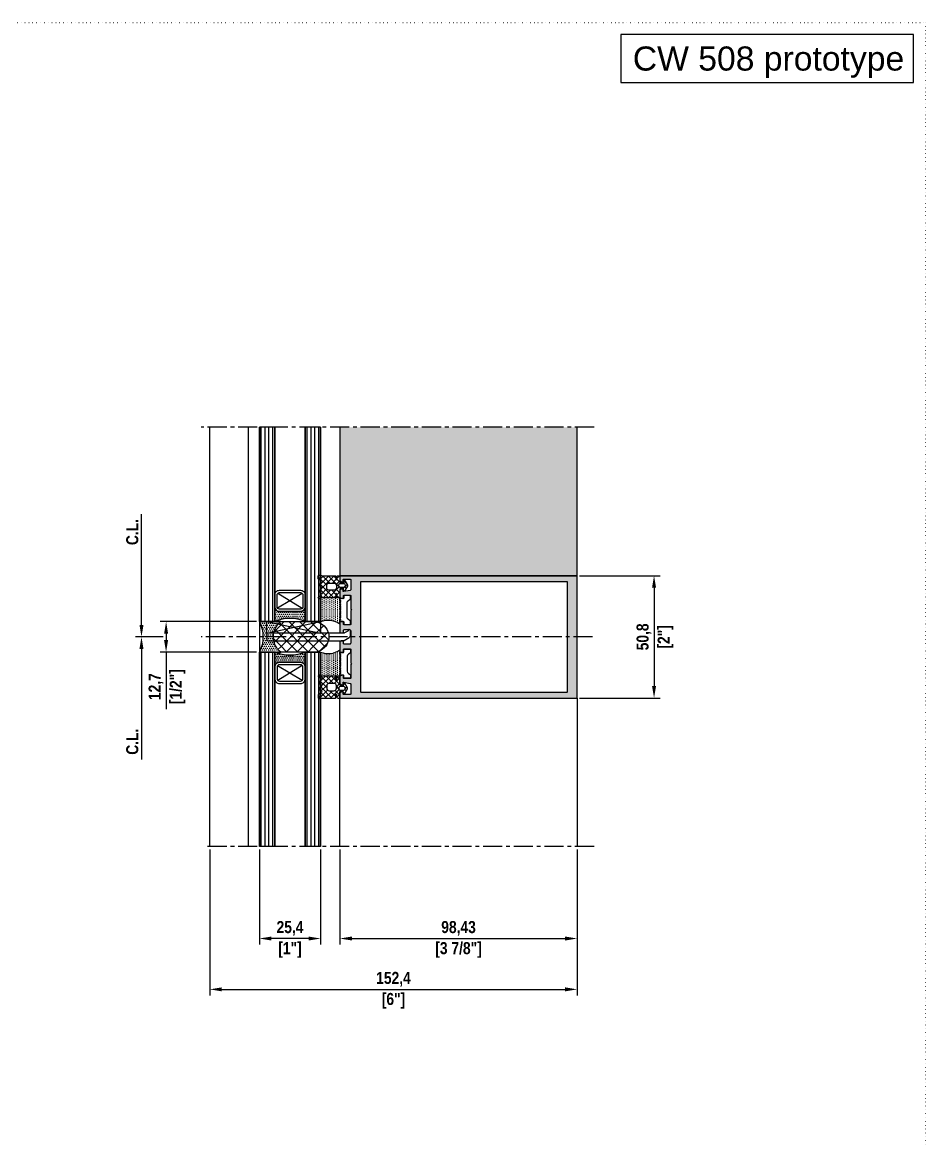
# Model space of a CAD drawing. Header units: millimetres. Extents: x -17234 to -8874, y -2869 to 1211.
# Drawn here: x -15709 to -15336.8, y -783.7 to -319.2 of the extents above; entities that cross this region are included whole.
import ezdxf
from ezdxf.enums import TextEntityAlignment as Align

# ---------------------------------------------------------------- set-up
doc = ezdxf.new("R2010")
doc.units = ezdxf.units.MM
doc.linetypes.add('ACAD_ISO07W100', pattern=[3, 0, -3])
doc.linetypes.add('CENTER', pattern=[50.8, 31.75, -6.35, 6.35, -6.35])
doc.layers.get('Defpoints').update_dxf_attribs({"linetype": 'ACAD_ISO07W100', "true_color": 0x105689})
for name, color, linetype in [('Centerline', 6, 'CENTER'), ('Dim', 5, 'Continuous'), ('Gasket EPDM', 32, 'Continuous'), ('Gasket Silicone', 20, 'Continuous'), ('Glass', 4, 'Continuous'), ('Profile', 1, 'Continuous'), ('Profile View', 9, 'Continuous'), ('PVC Spacer', 3, 'Continuous'), ('Text', 2, 'Continuous')]:
    doc.layers.add(name, color=color, linetype=linetype)
doc.styles.get("Standard").update_dxf_attribs({"font": 'arial.ttf'})
doc.styles.add('TXT', font='techb___.ttf')
doc.dimstyles.new('ISO-25', dxfattribs={"dimtxt": 2.5, "dimasz": 2.5, "dimexe": 1.25, "dimexo": 0.625, "dimtad": 1, "dimtxsty": 'TXT', "dimcen": 2.5, "dimclrd": 5, "dimclre": 5, "dimclrt": 2, "dimadec": 0, "dimazin": 0, "dimtfac": 1, "dimtmove": 0, "dimatfit": 3, "dimfxl": 1, "dimarcsym": 0})
doc.dimstyles.new('ISO-25$0', dxfattribs={"dimtxt": 2.5, "dimasz": 2.5, "dimexe": 1.25, "dimexo": 0.625, "dimtad": 1, "dimtxsty": 'TXT', "dimcen": 2.5, "dimclrd": 5, "dimclre": 5, "dimclrt": 2, "dimadec": 0, "dimazin": 0, "dimtfac": 1, "dimtmove": 0, "dimatfit": 3, "dimfxl": 1, "dimarcsym": 0})
pattern_1 = [(270, (-15609.2182, -8979.1983), (0.79375, -0.396875), [0, -0.79375])]

# ---------------------------------------------------------------- blocks, each defined once
blk = doc.blocks.new('*U102')
at = {"layer": 'Glass', "ltscale": 0.5}
h = blk.add_hatch(dxfattribs=at)
h.set_pattern_fill('ANSI31', color=5, scale=0.5, angle=45)
h.set_pattern_definition([(90, (0, 5.65), (-1.5875, 3e-16), [])])
h.paths.add_polyline_path([(0, 80.65), (6.35, 80.65), (6.35, 0), (0, 0)])
h.paths.add_polyline_path([(25.4, 0), (19.05, 0), (19.05, 80.65), (25.4, 80.65)])
at = {"layer": 'Glass'}
h = blk.add_hatch(dxfattribs=at)
h.set_pattern_fill('DOTS', color=9, scale=0.5)
h.set_pattern_definition([(0, (-1613.78865, -1630.7913), (0.396875, 0.79375), [0, -0.79375])])
h.paths.add_polyline_path([(17.05, 4.2), (8.35, 4.2, -0.414214), (6.35, 6.2), (6.35, 0, -0.20587), (19.05, 0), (19.05, 6.2, -0.414214)])
at = {"layer": 'Defpoints', "linetype": 'ByBlock', "ltscale": 0.5}
for points in [[(0, 80.65), (6.35, 80.65), (6.35, 0), (0, 0)], [(25.4, 0), (19.05, 0), (19.05, 80.65), (25.4, 80.65)]]:
    blk.add_lwpolyline(points, close=True, dxfattribs=at)
at = {"layer": 'Glass'}
for points in [[(0, 80.65), (0, 0), (6.35, 0), (6.35, 80.65)], [(19.05, 80.65), (19.05, 0), (25.4, 0), (25.4, 80.65)]]:
    blk.add_lwpolyline(points, dxfattribs=at)
at = {"layer": 'Glass', "color": 3}
for points in [[(19.05, 6.2), (19.05, 11, 0.414214), (17.05, 13), (8.35, 13, 0.414214), (6.35, 11), (6.35, 6.2, 0.414214), (8.35, 4.2), (17.05, 4.2, 0.414214)], [(18.05, 6.2), (18.05, 11, 0.414214), (17.05, 12), (8.35, 12, 0.414214), (7.35, 11), (7.35, 6.2, 0.414214), (8.35, 5.2), (17.05, 5.2, 0.414214)]]:
    blk.add_lwpolyline(points, format="xyb", close=True, dxfattribs=at)
at = {"layer": 'Glass', "color": 9}
for points in [[(7.64, 5.49), (17.76, 11.71)], [(7.64, 11.71), (17.86, 5.62)]]:
    blk.add_lwpolyline(points, dxfattribs=at)
blk.add_lwpolyline([(6.35, 0, -0.20587), (19.05, 0), (19.05, 6.2, -0.414214), (17.05, 4.2), (8.35, 4.2, -0.414214), (6.35, 6.2)], format="xyb", close=True, dxfattribs=at)
blk = doc.blocks.new('*D104')
at = {"layer": 'Defpoints', "color": 0, "transparency": 16777216}
for p in [(-15577.28, -661.24), (-15478.86, -661.24), (-15478.86, -699.41)]:
    blk.add_point(p, dxfattribs=at)
at = {"layer": 'Dim', "color": 5, "lineweight": -2, "transparency": 16777216}
for p, q in [((-15577.28, -662.49), (-15577.28, -701.91)), ((-15478.86, -662.49), (-15478.86, -701.91)), ((-15572.28, -699.41), (-15483.86, -699.41))]:
    blk.add_line(p, q, dxfattribs=at)
at = {"layer": 'Dim', "color": 5, "transparency": 16777216}
for points in [[(-15572.28, -698.58), (-15572.28, -700.24), (-15577.28, -699.41)], [(-15483.86, -698.58), (-15483.86, -700.24), (-15478.86, -699.41)]]:
    blk.add_solid(points, dxfattribs=at)
at = {"layer": 'Dim', "color": 2, "transparency": 16777216, "char_height": 5, "attachment_point": 5, "style": 'TXT'}
for s, insert in [('98,43', (-15528.07, -695.21)), ('[3 7/8"]', (-15528.07, -704.16))]:
    blk.add_mtext(s, dxfattribs=dict(at, insert=insert))
blk = doc.blocks.new('*D105')
at = {"layer": 'Defpoints', "color": 0, "transparency": 16777216}
for p in [(-15631.26, -661.24), (-15478.86, -661.24), (-15478.86, -720.51)]:
    blk.add_point(p, dxfattribs=at)
at = {"layer": 'Dim', "color": 5, "lineweight": -2, "transparency": 16777216}
for p, q in [((-15631.26, -662.49), (-15631.26, -723.01)), ((-15478.86, -662.49), (-15478.86, -723.01)), ((-15626.26, -720.51), (-15483.86, -720.51))]:
    blk.add_line(p, q, dxfattribs=at)
at = {"layer": 'Dim', "color": 5, "transparency": 16777216}
for points in [[(-15626.26, -719.67), (-15626.26, -721.34), (-15631.26, -720.51)], [(-15483.86, -719.67), (-15483.86, -721.34), (-15478.86, -720.51)]]:
    blk.add_solid(points, dxfattribs=at)
at = {"layer": 'Dim', "color": 2, "transparency": 16777216, "char_height": 5, "attachment_point": 5, "style": 'TXT'}
for s, insert in [('152,4', (-15555.06, -716.32)), ('[6"]', (-15555.06, -725.25))]:
    blk.add_mtext(s, dxfattribs=dict(at, insert=insert))
blk = doc.blocks.new('*D103')
at = {"layer": 'Defpoints', "color": 0, "transparency": 16777216}
for p in [(-15610.68, -661.24), (-15585.28, -661.24), (-15610.68, -699.41)]:
    blk.add_point(p, dxfattribs=at)
at = {"layer": 'Dim', "color": 5, "lineweight": -2, "transparency": 16777216}
for p, q in [((-15610.68, -662.49), (-15610.68, -701.91)), ((-15585.28, -662.49), (-15585.28, -701.91)), ((-15590.28, -699.41), (-15605.68, -699.41))]:
    blk.add_line(p, q, dxfattribs=at)
at = {"layer": 'Dim', "color": 5, "transparency": 16777216}
for points in [[(-15605.68, -698.58), (-15605.68, -700.24), (-15610.68, -699.41)], [(-15590.28, -698.58), (-15590.28, -700.24), (-15585.28, -699.41)]]:
    blk.add_solid(points, dxfattribs=at)
at = {"layer": 'Dim', "color": 2, "transparency": 16777216, "char_height": 5, "attachment_point": 5, "style": 'TXT'}
for s, insert in [('25,4', (-15597.98, -695.22)), ('[1"]', (-15597.98, -704.16))]:
    blk.add_mtext(s, dxfattribs=dict(at, insert=insert))
blk = doc.blocks.new('*D106')
at = {"layer": 'Defpoints', "color": 0, "transparency": 16777216}
for p in [(-15479.11, -548.84), (-15479.11, -599.64), (-15446.98, -599.64)]:
    blk.add_point(p, dxfattribs=at)
at = {"layer": 'Dim', "color": 5, "lineweight": -2, "transparency": 16777216}
for p, q in [((-15477.86, -548.84), (-15444.48, -548.84)), ((-15446.98, -553.84), (-15446.98, -594.64)), ((-15477.86, -599.64), (-15444.48, -599.64))]:
    blk.add_line(p, q, dxfattribs=at)
at = {"layer": 'Dim', "color": 5, "transparency": 16777216}
for points in [[(-15447.81, -553.84), (-15446.15, -553.84), (-15446.98, -548.84)], [(-15447.81, -594.64), (-15446.15, -594.64), (-15446.98, -599.64)]]:
    blk.add_solid(points, dxfattribs=at)
at = {"layer": 'Dim', "color": 2, "transparency": 16777216, "char_height": 5, "attachment_point": 5, "rotation": 90, "style": 'TXT'}
for s, insert in [('50,8', (-15451.18, -574.24)), ('[2"]', (-15442.23, -574.24))]:
    blk.add_mtext(s, dxfattribs=dict(at, insert=insert))
blk = doc.blocks.new('*D107')
at = {"layer": 'Defpoints', "color": 0, "transparency": 16777216}
for p in [(-15610.68, -567.89), (-15649.37, -580.59), (-15610.68, -580.59)]:
    blk.add_point(p, dxfattribs=at)
at = {"layer": 'Dim', "color": 5, "lineweight": -2, "transparency": 16777216}
for p, q in [((-15611.93, -567.89), (-15651.87, -567.89)), ((-15649.37, -572.89), (-15649.37, -575.59)), ((-15611.93, -580.59), (-15651.87, -580.59)), ((-15649.37, -580.59), (-15649.37, -604.22))]:
    blk.add_line(p, q, dxfattribs=at)
at = {"layer": 'Dim', "color": 5, "transparency": 16777216}
for points in [[(-15650.2, -572.89), (-15648.54, -572.89), (-15649.37, -567.89)], [(-15650.2, -575.59), (-15648.54, -575.59), (-15649.37, -580.59)]]:
    blk.add_solid(points, dxfattribs=at)
at = {"layer": 'Dim', "color": 2, "transparency": 16777216, "char_height": 5, "attachment_point": 5, "rotation": 90, "style": 'TXT'}
for s, insert in [('12,7', (-15653.56, -594.9)), ('[1/2"]', (-15644.62, -594.9))]:
    blk.add_mtext(s, dxfattribs=dict(at, insert=insert))
blk = doc.blocks.new('*D108')
at = {"layer": 'Defpoints', "color": 0, "ltscale": 0.5, "transparency": 16777216}
for p in [(-15649.37, -574.24), (-15659.58, -661.24), (-15633.73, -661.24)]:
    blk.add_point(p, dxfattribs=at)
at = {"layer": 'Dim', "color": 5, "lineweight": -2, "ltscale": 0.5, "transparency": 16777216}
for p, q in [((-15650.62, -574.24), (-15662.08, -574.24)), ((-15659.58, -579.24), (-15659.58, -625.11))]:
    blk.add_line(p, q, dxfattribs=at)
at = {"layer": 'Dim', "color": 5, "ltscale": 0.5, "transparency": 16777216}
blk.add_solid([(-15660.41, -579.24), (-15658.74, -579.24), (-15659.58, -574.24)], dxfattribs=at)
at = {"layer": 'Dim', "color": 2, "ltscale": 0.5, "transparency": 16777216, "insert": (-15663.37, -617.74), "char_height": 5, "attachment_point": 5, "rotation": 90, "style": 'TXT'}
blk.add_mtext('C.L.', dxfattribs=at)
blk = doc.blocks.new('*D109')
at = {"layer": 'Defpoints', "color": 0, "ltscale": 0.5, "transparency": 16777216}
for p in [(-15659.58, -487.24), (-15634.76, -487.24), (-15649.37, -574.24)]:
    blk.add_point(p, dxfattribs=at)
at = {"layer": 'Dim', "color": 5, "lineweight": -2, "ltscale": 0.5, "transparency": 16777216}
for p, q in [((-15659.58, -569.24), (-15659.58, -523.37)), ((-15650.62, -574.24), (-15662.08, -574.24))]:
    blk.add_line(p, q, dxfattribs=at)
at = {"layer": 'Dim', "color": 5, "ltscale": 0.5, "transparency": 16777216}
blk.add_solid([(-15660.41, -569.24), (-15658.74, -569.24), (-15659.58, -574.24)], dxfattribs=at)
at = {"layer": 'Dim', "color": 2, "ltscale": 0.5, "transparency": 16777216, "insert": (-15663.37, -530.74), "char_height": 5, "attachment_point": 5, "rotation": 90, "style": 'TXT'}
blk.add_mtext('C.L.', dxfattribs=at)
blk = doc.blocks.new('GG - 02')
at = {"layer": 'Gasket EPDM', "ltscale": 0.5}
h = blk.add_hatch(dxfattribs=at)
h.set_pattern_fill('ANSI37', color=5, scale=0.5, style=0)
h.set_pattern_definition([(45, (16923.136, 516.2586), (-1.12253202, 1.12253202), []), (135, (16923.136, 516.2586), (-1.12253202, -1.12253202), [])])
edge = h.paths.add_edge_path(flags=16)
edge.add_arc((-2.46, -4.83), 1, -90, 0, ccw=False)
edge.add_line((-2.46, -5.83), (-4.47, -5.83))
edge.add_arc((-4.47, -4.83), 1, 180, 270, ccw=False)
edge.add_line((-5.47, -4.83), (-5.47, -3.8))
edge.add_arc((-4.47, -3.8), 1, 90, 180, ccw=False)
edge.add_line((-4.47, -2.8), (-2.46, -2.8))
edge.add_arc((-2.46, -3.8), 1, 0, 90, ccw=False)
edge.add_line((-1.46, -3.8), (-1.46, -4.83))
edge = h.paths.add_edge_path()
edge.add_arc((-8, -7.46), 0.5, 300, 420)
edge.add_line((-7.75, -7.03), (-8.48, -6.6))
edge.add_arc((-8.23, -6.17), 0.5, 120, 240, ccw=False)
edge.add_line((-8.48, -5.74), (-7.75, -5.31))
edge.add_arc((-8, -4.88), 0.5, 300, 420)
edge.add_line((-7.75, -4.45), (-8.48, -4.03))
edge.add_arc((-8.23, -3.59), 0.5, 120, 240, ccw=False)
edge.add_line((-8.48, -3.16), (-7.75, -2.74))
edge.add_arc((-8, -2.3), 0.5, 300, 420)
edge.add_line((-7.75, -1.87), (-8.87, -1.22))
edge.add_arc((-8.75, -1), 0.25, 180, 240, ccw=False)
edge.add_line((-9, -1), (-9, 0))
edge.add_arc((-8.5, 0), 0.5, 75, 180, ccw=False)
edge.add_line((-8.37, 0.48), (-7.53, 0.26))
edge.add_arc((-7.47, 0.5), 0.25, 255, 270)
edge.add_line((-7.47, 0.25), (-1.91, 0.25))
edge.add_arc((-1.91, 0), 0.25, 0, 90, ccw=False)
edge.add_line((-1.66, 0), (-1.66, -1.36))
edge.add_arc((-1.56, -1.36), 0.1, 180, 350)
edge.add_line((-1.46, -1.37), (-1.24, -0.16))
edge.add_arc((-0.75, -0.25), 0.5, 90, 170, ccw=False)
edge.add_line((-0.75, 0.25), (-0.25, 0.25))
edge.add_arc((-0.25, 0), 0.25, 0, 90, ccw=False)
edge.add_line((0, 0), (0, -2.25))
edge.add_arc((0.25, -2.25), 0.25, 180, 270)
edge.add_line((0.25, -2.5), (1.2, -2.5))
edge.add_arc((1.2, -2.24), 0.258, 269.7084, 358.2435)
edge.add_line((1.46, -2.25), (1.46, -1.8))
edge.add_arc((1.76, -1.8), 0.3, 30, 180, ccw=False)
edge.add_line((2.02, -1.65), (3.12, -3.55))
edge.add_arc((2.69, -3.8), 0.5, -30, 30, ccw=False)
edge.add_line((3.12, -4.05), (2.02, -5.95))
edge.add_arc((1.76, -5.8), 0.3, 180, 330, ccw=False)
edge.add_line((1.46, -5.8), (1.46, -5.35))
edge.add_arc((1.2, -5.36), 0.258, 1.7565, 90.2916)
edge.add_line((1.2, -5.1), (0.25, -5.1))
edge.add_arc((0.25, -5.35), 0.25, 90, 180)
edge.add_line((0, -5.35), (0, -8.63))
edge.add_arc((-0.25, -8.63), 0.25, -90, 0, ccw=False)
edge.add_line((-0.25, -8.88), (-0.75, -8.88))
edge.add_arc((-0.75, -8.38), 0.5, 190, 270, ccw=False)
edge.add_line((-1.24, -8.46), (-1.46, -7.25))
edge.add_arc((-1.56, -7.27), 0.1, 10, 180)
edge.add_line((-1.66, -7.27), (-1.66, -8.63))
edge.add_arc((-1.91, -8.63), 0.25, -90, 0, ccw=False)
edge.add_line((-1.91, -8.88), (-7.32, -8.88))
edge.add_arc((-7.32, -9.38), 0.5, 90, 120)
edge.add_line((-7.57, -8.94), (-8.25, -9.33))
edge.add_arc((-8.5, -8.9), 0.5, 120, 300, ccw=False)
edge.add_line((-8.75, -8.47), (-7.75, -7.89))
edge = h.paths.add_edge_path(flags=16)
edge.add_arc((1.62, -4.1), 0.5, -90, 0, ccw=False)
edge.add_line((1.62, -4.6), (0.11, -4.6))
edge.add_arc((0.11, -4.1), 0.5, 180, 270, ccw=False)
edge.add_line((-0.39, -4.1), (-0.39, -3.5))
edge.add_arc((0.11, -3.5), 0.5, 90, 180, ccw=False)
edge.add_line((0.11, -3), (1.62, -3))
edge.add_arc((1.62, -3.5), 0.5, 0, 90, ccw=False)
edge.add_line((2.12, -3.5), (2.12, -4.1))
for points in [[(-7.75, -7.89, 0.57735), (-7.75, -7.03), (-8.48, -6.6, -0.57735), (-8.48, -5.74), (-7.75, -5.31, 0.57735), (-7.75, -4.45), (-8.48, -4.03, -0.57735), (-8.48, -3.16), (-7.75, -2.74, 0.57735), (-7.75, -1.87), (-8.87, -1.22, -0.267949), (-9, -1), (-9, 0), (-9, 0, -0.493145), (-8.37, 0.48), (-7.53, 0.26, 0.065543), (-7.47, 0.25), (-1.91, 0.25, -0.414214), (-1.66, 0), (-1.66, -1.36, 0.916331), (-1.46, -1.37), (-1.24, -0.16, -0.36397), (-0.75, 0.25), (-0.25, 0.25, -0.414214), (0, 0), (0, -2.25, 0.414214), (0.25, -2.5), (1.2, -2.5, 0.406745), (1.46, -2.25), (1.46, -1.8, -0.767327), (2.02, -1.65), (3.12, -3.55, -0.267949), (3.12, -4.05), (2.02, -5.95, -0.767327), (1.46, -5.8), (1.46, -5.35, 0.406745), (1.2, -5.1), (0.25, -5.1, 0.414214), (0, -5.35), (0, -8.63, -0.414214), (-0.25, -8.88), (-0.75, -8.88, -0.36397), (-1.24, -8.46), (-1.46, -7.25, 0.916331), (-1.66, -7.27), (-1.66, -8.63, -0.414214), (-1.91, -8.88), (-7.32, -8.88, 0.131652), (-7.57, -8.94), (-8.25, -9.33, -1), (-8.75, -8.47), (-8.75, -8.47)], [(-1.46, -4.83, -0.414214), (-2.46, -5.83), (-4.47, -5.83, -0.414214), (-5.47, -4.83), (-5.47, -3.8, -0.414214), (-4.47, -2.8), (-2.46, -2.8, -0.414214), (-1.46, -3.8)], [(2.12, -4.1, -0.414214), (1.62, -4.6), (0.11, -4.6, -0.414214), (-0.39, -4.1), (-0.39, -3.5, -0.414214), (0.11, -3), (1.62, -3, -0.414214), (2.12, -3.5)]]:
    blk.add_lwpolyline(points, format="xyb", close=True, dxfattribs=at)

msp = doc.modelspace()

# ---------------------------------------------------------------- hatches: boundary and pattern name
at = {"layer": 'Gasket Silicone', "ltscale": 0.5}
h = msp.add_hatch(color=1, dxfattribs=at)
h.dxf.hatch_style = 1
edge = h.paths.add_edge_path()
edge.add_line((-15577.031, -580.589), (-15576.031, -580.589))
edge.add_arc((-15576.031, -580.339), 0.25, 270, 360)
edge.add_line((-15575.781, -580.339), (-15575.781, -579.489))
edge.add_arc((-15575.531, -579.489), 0.25, 90, 180, ccw=False)
edge.add_line((-15575.531, -579.239), (-15573.031, -579.239))
edge.add_arc((-15573.031, -579.489), 0.25, 0, 90, ccw=False)
edge.add_line((-15572.781, -579.489), (-15572.781, -584.998))
edge.add_arc((-15572.531, -584.998), 0.25, 179.99322, 180.00677)
edge.add_line((-15572.781, -584.998), (-15572.427, -585.352))
edge.add_line((-15572.427, -585.352), (-15572.781, -585.706))
edge.add_line((-15572.781, -585.706), (-15572.781, -591.289))
edge.add_arc((-15573.031, -591.289), 0.25, -90, 0, ccw=False)
edge.add_line((-15573.031, -591.539), (-15575.531, -591.539))
edge.add_arc((-15575.531, -591.289), 0.25, 180, 270, ccw=False)
edge.add_line((-15575.781, -591.289), (-15575.781, -590.336))
edge.add_arc((-15576.031, -590.336), 0.25, 0.00004, 104.99997)
edge.add_line((-15576.095, -590.094), (-15577.095, -590.362))
edge.add_arc((-15577.031, -590.604), 0.25, 104.99997, 142.5)
edge.add_arc((-15577.031, -590.604), 0.25, 142.5, 180)
edge.add_line((-15577.281, -590.604), (-15577.281, -593.625))
edge.add_arc((-15577.031, -593.625), 0.25, 180, 255)
edge.add_line((-15577.095, -593.867), (-15576.295, -594.081))
edge.add_arc((-15576.231, -593.839), 0.25, 255, 360)
edge.add_line((-15575.981, -593.839), (-15575.981, -593.289))
edge.add_arc((-15575.731, -593.289), 0.25, 80, 180, ccw=False)
edge.add_line((-15575.687, -593.043), (-15572.987, -593.519))
edge.add_arc((-15573.031, -593.766), 0.25, 0, 80, ccw=False)
edge.add_line((-15572.781, -593.766), (-15572.781, -597.889))
edge.add_arc((-15573.031, -597.889), 0.25, -90, 0, ccw=False)
edge.add_line((-15573.031, -598.139), (-15575.731, -598.139))
edge.add_arc((-15575.731, -597.889), 0.25, 180, 270, ccw=False)
edge.add_line((-15575.981, -597.889), (-15575.981, -597.339))
edge.add_arc((-15576.231, -597.339), 0.25, 0, 105)
edge.add_line((-15576.295, -597.098), (-15577.095, -597.312))
edge.add_arc((-15577.031, -597.554), 0.25, 105, 180)
edge.add_line((-15577.281, -597.554), (-15577.281, -599.389))
edge.add_arc((-15577.031, -599.389), 0.25, 180, 270)
edge.add_line((-15577.031, -599.639), (-15479.106, -599.639))
edge.add_arc((-15479.106, -599.389), 0.25, 270, 360)
edge.add_line((-15478.856, -599.389), (-15478.856, -549.089))
edge.add_arc((-15479.106, -549.089), 0.25, 0, 90)
edge.add_line((-15479.106, -548.839), (-15577.031, -548.839))
edge.add_arc((-15577.031, -549.089), 0.25, 90, 180)
edge.add_line((-15577.281, -549.089), (-15577.281, -550.925))
edge.add_arc((-15577.031, -550.925), 0.25, 180, 255)
edge.add_line((-15577.095, -551.167), (-15576.295, -551.381))
edge.add_arc((-15576.231, -551.139), 0.25, 255, 360)
edge.add_line((-15575.981, -551.139), (-15575.981, -550.589))
edge.add_arc((-15575.731, -550.589), 0.25, 90, 180, ccw=False)
edge.add_line((-15575.731, -550.339), (-15573.031, -550.339))
edge.add_arc((-15573.031, -550.589), 0.25, 0, 90, ccw=False)
edge.add_line((-15572.781, -550.589), (-15572.781, -554.713))
edge.add_arc((-15573.031, -554.713), 0.25, 280, 360, ccw=False)
edge.add_line((-15572.987, -554.96), (-15575.687, -555.436))
edge.add_arc((-15575.731, -555.189), 0.25, 180, 280, ccw=False)
edge.add_line((-15575.981, -555.189), (-15575.981, -554.639))
edge.add_arc((-15576.231, -554.639), 0.25, 0, 105)
edge.add_line((-15576.295, -554.398), (-15577.095, -554.612))
edge.add_arc((-15577.031, -554.854), 0.25, 105, 180)
edge.add_line((-15577.281, -554.854), (-15577.281, -557.775))
edge.add_arc((-15577.031, -557.775), 0.25, 180, 255.00113)
edge.add_line((-15577.095, -558.017), (-15576.095, -558.284))
edge.add_arc((-15576.031, -558.043), 0.25, 255.00117, 359.99997)
edge.add_line((-15575.781, -558.043), (-15575.781, -557.189))
edge.add_arc((-15575.531, -557.189), 0.25, 135, 179.99997, ccw=False)
edge.add_arc((-15575.531, -557.189), 0.25, 90, 135, ccw=False)
edge.add_line((-15575.531, -556.939), (-15573.031, -556.939))
edge.add_arc((-15573.031, -557.189), 0.25, 0, 90, ccw=False)
edge.add_line((-15572.781, -557.189), (-15572.781, -562.773))
edge.add_line((-15572.781, -562.773), (-15572.427, -563.127))
edge.add_line((-15572.427, -563.127), (-15572.781, -563.48))
edge.add_arc((-15572.531, -563.48), 0.25, 179.98645, 180)
edge.add_line((-15572.781, -563.48), (-15572.781, -568.989))
edge.add_arc((-15573.031, -568.989), 0.25, 270, 360, ccw=False)
edge.add_line((-15573.031, -569.239), (-15575.531, -569.239))
edge.add_arc((-15575.531, -568.989), 0.25, 180, 270, ccw=False)
edge.add_line((-15575.781, -568.989), (-15575.781, -568.139))
edge.add_arc((-15576.031, -568.139), 0.25, 0, 90)
edge.add_line((-15576.031, -567.889), (-15577.031, -567.889))
edge.add_arc((-15577.031, -568.139), 0.25, 90, 180)
edge.add_line((-15577.281, -568.139), (-15577.281, -572.056))
edge.add_arc((-15576.781, -572.056), 0.5, 180, 270)
edge.add_line((-15576.781, -572.556), (-15576.031, -572.556))
edge.add_arc((-15576.031, -572.306), 0.25, 270, 360)
edge.add_line((-15575.781, -572.306), (-15575.781, -571.489))
edge.add_arc((-15575.531, -571.489), 0.25, 90, 180, ccw=False)
edge.add_line((-15575.531, -571.239), (-15573.281, -571.239))
edge.add_arc((-15573.281, -571.739), 0.5, 0, 90, ccw=False)
edge.add_line((-15572.781, -571.739), (-15572.781, -576.739))
edge.add_arc((-15573.281, -576.739), 0.5, 270, 360, ccw=False)
edge.add_line((-15573.281, -577.239), (-15575.531, -577.239))
edge.add_arc((-15575.531, -576.989), 0.25, 180, 270, ccw=False)
edge.add_line((-15575.781, -576.989), (-15575.781, -576.173))
edge.add_arc((-15576.031, -576.173), 0.25, 0, 90)
edge.add_line((-15576.031, -575.923), (-15576.781, -575.923))
edge.add_arc((-15576.781, -576.423), 0.5, 90, 180)
edge.add_line((-15577.281, -576.423), (-15577.281, -580.339))
edge.add_arc((-15577.031, -580.339), 0.25, 180, 270)
edge = h.paths.add_edge_path(flags=16)
edge.add_arc((-15568.531, -596.889), 0.25, 180, 270)
edge.add_line((-15568.531, -597.139), (-15483.106, -597.139))
edge.add_arc((-15483.106, -596.889), 0.25, 270, 360)
edge.add_line((-15482.856, -596.889), (-15482.856, -551.589))
edge.add_arc((-15483.106, -551.589), 0.25, 0, 90)
edge.add_line((-15483.106, -551.339), (-15568.531, -551.339))
edge.add_arc((-15568.531, -551.589), 0.25, 90, 180)
edge.add_line((-15568.781, -551.589), (-15568.781, -596.889))
edge = h.paths.add_edge_path()
edge.add_line((-15577.281, -487.239), (-15577.281, -548.839))
edge.add_line((-15577.281, -548.839), (-15478.856, -548.839))
edge.add_line((-15478.856, -548.839), (-15478.856, -487.239))
h = msp.add_hatch(dxfattribs=at)
h.set_pattern_fill('DOTS', color=256, scale=0.5, angle=-90)
h.set_pattern_definition(pattern_1)
edge = h.paths.add_edge_path()
edge.add_arc((-15577.531, -557.717), 0.25, 270, 360)
edge.add_line((-15577.281, -557.717), (-15577.281, -558.836))
edge.add_line((-15577.281, -558.836), (-15576.927, -559.19))
edge.add_line((-15576.927, -559.19), (-15577.281, -559.544))
edge.add_line((-15577.281, -559.544), (-15576.927, -559.897))
edge.add_line((-15576.927, -559.897), (-15577.281, -560.251))
edge.add_line((-15577.281, -560.251), (-15576.927, -560.604))
edge.add_line((-15576.927, -560.604), (-15577.281, -560.958))
edge.add_line((-15577.281, -560.958), (-15576.927, -561.311))
edge.add_line((-15576.927, -561.311), (-15577.281, -561.665))
edge.add_line((-15577.281, -561.665), (-15576.927, -562.018))
edge.add_line((-15576.927, -562.018), (-15577.281, -562.372))
edge.add_line((-15577.281, -562.372), (-15576.927, -562.726))
edge.add_line((-15576.927, -562.726), (-15577.281, -563.079))
edge.add_line((-15577.281, -563.079), (-15576.927, -563.433))
edge.add_line((-15576.927, -563.433), (-15577.281, -563.786))
edge.add_line((-15577.281, -563.786), (-15576.927, -564.14))
edge.add_line((-15576.927, -564.14), (-15577.281, -564.493))
edge.add_line((-15577.281, -564.493), (-15576.927, -564.847))
edge.add_line((-15576.927, -564.847), (-15577.281, -565.2))
edge.add_line((-15577.281, -565.2), (-15576.927, -565.554))
edge.add_line((-15576.927, -565.554), (-15577.281, -565.908))
edge.add_line((-15577.281, -565.908), (-15576.927, -566.261))
edge.add_line((-15576.927, -566.261), (-15577.281, -566.615))
edge.add_line((-15577.281, -566.615), (-15576.927, -566.968))
edge.add_line((-15576.927, -566.968), (-15577.281, -567.322))
edge.add_line((-15577.281, -567.322), (-15577.281, -568.856))
edge.add_arc((-15582.149, -575.565), 8.289, 54.03485, 112.19769)
edge.add_line((-15585.281, -567.89), (-15585.281, -558.28))
edge.add_line((-15585.281, -558.28), (-15584.854, -558.034))
edge.add_arc((-15584.604, -558.467), 0.5, 90, 120, ccw=False)
edge.add_line((-15584.604, -557.967), (-15577.531, -557.967))
h = msp.add_hatch(dxfattribs=at)
h.set_pattern_fill('DOTS', color=256, scale=0.5)
h.set_pattern_definition([(360, (-16427.2433, -1423.4359), (0.396875, 0.79375), [0, -0.79375])])
edge = h.paths.add_edge_path()
edge.add_arc((-15623.694, -574.239), 14.48, -26.01077, 26.01077, ccw=False)
edge.add_line((-15610.681, -580.589), (-15601.816, -580.589))
edge.add_arc((-15596.795, -574.238), 8.096, 128.35885, 231.66999, ccw=False)
edge.add_line((-15601.819, -567.889), (-15610.681, -567.889))
h = msp.add_hatch(dxfattribs=at)
h.set_pattern_fill('ANSI37', color=5)
h.set_pattern_definition([(45, (-9733.068, -1615.3804), (-2.245064, 2.245064), []), (135, (-9733.068, -1615.3804), (-2.245064, -2.245064), [])])
edge = h.paths.add_edge_path()
edge.add_line((-15601.819, -567.889), (-15588.456, -567.889))
edge.add_arc((-15588.21, -574.239), 6.355, -92.21894, 92.21894, ccw=False)
edge.add_line((-15588.456, -580.589), (-15601.819, -580.589))
edge.add_arc((-15596.792, -574.239), 8.099, 128.3678, 231.6322, ccw=False)
h = msp.add_hatch(dxfattribs=at)
h.set_pattern_fill('DOTS', color=256, scale=0.5, angle=-90)
h.set_pattern_definition(pattern_1)
edge = h.paths.add_edge_path()
edge.add_line((-15577.281, -585.4), (-15576.927, -585.753))
edge.add_line((-15576.927, -585.753), (-15577.281, -586.107))
edge.add_line((-15577.281, -586.107), (-15576.927, -586.46))
edge.add_line((-15576.927, -586.46), (-15577.281, -586.814))
edge.add_line((-15577.281, -586.814), (-15576.927, -587.168))
edge.add_line((-15576.927, -587.168), (-15577.281, -587.521))
edge.add_line((-15577.281, -587.521), (-15576.927, -587.875))
edge.add_line((-15576.927, -587.875), (-15577.281, -588.228))
edge.add_line((-15577.281, -588.228), (-15576.927, -588.582))
edge.add_line((-15576.927, -588.582), (-15577.281, -588.935))
edge.add_line((-15577.281, -588.935), (-15576.927, -589.289))
edge.add_line((-15576.927, -589.289), (-15577.281, -589.642))
edge.add_line((-15577.281, -589.642), (-15577.281, -589.86))
edge.add_line((-15577.281, -589.86), (-15577.281, -590.762))
edge.add_arc((-15577.531, -590.762), 0.25, 0, 90)
edge.add_line((-15577.531, -590.512), (-15584.604, -590.512))
edge.add_arc((-15584.604, -590.012), 0.5, 240, 270, ccw=False)
edge.add_line((-15584.854, -590.445), (-15585.281, -590.199))
edge.add_line((-15585.281, -590.199), (-15585.281, -580.589))
edge.add_arc((-15582.149, -572.914), 8.289, 247.80231, 305.96515)
edge.add_line((-15577.281, -579.623), (-15577.281, -581.157))
edge.add_line((-15577.281, -581.157), (-15576.927, -581.511))
edge.add_line((-15576.927, -581.511), (-15577.281, -581.864))
edge.add_line((-15577.281, -581.864), (-15576.927, -582.218))
edge.add_line((-15576.927, -582.218), (-15577.281, -582.571))
edge.add_line((-15577.281, -582.571), (-15576.927, -582.925))
edge.add_line((-15576.927, -582.925), (-15577.281, -583.278))
edge.add_line((-15577.281, -583.278), (-15576.927, -583.632))
edge.add_line((-15576.927, -583.632), (-15577.281, -583.986))
edge.add_line((-15577.281, -583.986), (-15576.927, -584.339))
edge.add_line((-15576.927, -584.339), (-15577.281, -584.693))
edge.add_line((-15577.281, -584.693), (-15576.927, -585.046))
edge.add_line((-15576.927, -585.046), (-15577.281, -585.4))

# ---------------------------------------------------------------- linework, layer by layer
at = {"ltscale": 0.5}
msp.add_lwpolyline([(-15610.681, -567.889), (-15610.681, -580.589)], dxfattribs=at)
at = {"layer": 'Centerline', "ltscale": 0.25}
for points in [[(-15471.831, -487.239), (-15634.756, -487.239)], [(-15472.506, -574.239), (-15634.756, -574.239)], [(-15471.831, -661.239), (-15633.731, -661.239)]]:
    msp.add_lwpolyline(points, dxfattribs=at)
at = {"layer": 'Defpoints', "color": 1, "ltscale": 0.5}
msp.add_lwpolyline([(-15714.331, -319.239), (-15334.331, -319.239), (-15334.331, -829.239), (-15714.331, -829.239), (-15714.331, -319.239)], dxfattribs=at)
at = {"layer": 'Gasket Silicone', "ltscale": 0.5}
for points in [[(-15577.281, -568.856), (-15577.281, -567.322), (-15576.927, -566.968), (-15577.281, -566.615), (-15576.927, -566.261), (-15577.281, -565.908), (-15576.927, -565.554), (-15577.281, -565.2), (-15576.927, -564.847), (-15577.281, -564.493), (-15576.927, -564.14), (-15577.281, -563.786), (-15576.927, -563.433), (-15577.281, -563.079), (-15576.927, -562.726), (-15577.281, -562.372), (-15576.927, -562.018), (-15577.281, -561.665), (-15576.927, -561.311), (-15577.281, -560.958), (-15576.927, -560.604), (-15577.281, -560.251), (-15576.927, -559.897), (-15577.281, -559.544), (-15576.927, -559.19), (-15577.281, -558.836), (-15577.281, -558.619), (-15577.281, -557.717, -0.4142136), (-15577.531, -557.967), (-15584.604, -557.967, 0.1316525), (-15584.854, -558.034), (-15585.281, -558.28), (-15585.281, -567.89, -0.2593758)], [(-15610.681, -567.889, -0.2309672), (-15610.681, -580.589), (-15601.816, -580.589, -0.4840173), (-15601.819, -567.889)], [(-15577.281, -579.623), (-15577.281, -581.157), (-15576.927, -581.511), (-15577.281, -581.864), (-15576.927, -582.218), (-15577.281, -582.571), (-15576.927, -582.925), (-15577.281, -583.278), (-15576.927, -583.632), (-15577.281, -583.986), (-15576.927, -584.339), (-15577.281, -584.693), (-15576.927, -585.046), (-15577.281, -585.4), (-15576.927, -585.753), (-15577.281, -586.107), (-15576.927, -586.46), (-15577.281, -586.814), (-15576.927, -587.168), (-15577.281, -587.521), (-15576.927, -587.875), (-15577.281, -588.228), (-15576.927, -588.582), (-15577.281, -588.935), (-15576.927, -589.289), (-15577.281, -589.642), (-15577.281, -589.86), (-15577.281, -590.762, 0.4142136), (-15577.531, -590.512), (-15584.604, -590.512, -0.1316525), (-15584.854, -590.445), (-15585.281, -590.199), (-15585.281, -580.589, 0.2593758)]]:
    msp.add_lwpolyline(points, format="xyb", close=True, dxfattribs=at)
at = {"layer": 'Gasket Silicone', "color": 5, "ltscale": 0.5}
msp.add_lwpolyline([(-15601.819, -567.889), (-15588.456, -567.889, -1.0394976), (-15588.456, -580.589), (-15601.819, -580.589, -0.4837656), (-15601.819, -567.889, -0.0016778)], format="xyb", dxfattribs=at)
at = {"layer": 'Profile', "color": 9, "ltscale": 0.5}
for points in [[(-15577.031, -580.589), (-15576.031, -580.589, 0.4142136), (-15575.781, -580.339), (-15575.781, -579.489, -0.4142136), (-15575.531, -579.239), (-15573.031, -579.239, -0.4142136), (-15572.781, -579.489), (-15572.781, -584.998, 0.0000591), (-15572.781, -584.998), (-15572.427, -585.352), (-15572.781, -585.706), (-15572.781, -591.289, -0.4142136), (-15573.031, -591.539), (-15575.531, -591.539, -0.4142136), (-15575.781, -591.289), (-15575.781, -590.336, 0.4931451), (-15576.095, -590.094), (-15577.095, -590.362, 0.1651008), (-15577.229, -590.452, 0.1651007), (-15577.281, -590.604), (-15577.281, -593.625, 0.3394543), (-15577.095, -593.867), (-15576.295, -594.081, 0.4931454), (-15575.981, -593.839), (-15575.981, -593.289, -0.4663077), (-15575.687, -593.043), (-15572.987, -593.519, -0.3639702), (-15572.781, -593.766), (-15572.781, -597.889, -0.4142136), (-15573.031, -598.139), (-15575.731, -598.139, -0.4142136), (-15575.981, -597.889), (-15575.981, -597.339, 0.4931454), (-15576.295, -597.098), (-15577.095, -597.312, 0.3394543), (-15577.281, -597.554), (-15577.281, -599.389, 0.4142136), (-15577.031, -599.639), (-15479.106, -599.639, 0.4142136), (-15478.856, -599.389), (-15478.856, -599.389), (-15478.856, -549.089, 0.4142136), (-15479.106, -548.839), (-15577.031, -548.839, 0.4142136), (-15577.281, -549.089), (-15577.281, -550.925, 0.3394543), (-15577.095, -551.167), (-15576.295, -551.381, 0.4931454), (-15575.981, -551.139), (-15575.981, -550.589, -0.4142136), (-15575.731, -550.339), (-15573.031, -550.339, -0.4142136), (-15572.781, -550.589), (-15572.781, -554.713, -0.3639702), (-15572.987, -554.96), (-15575.687, -555.436, -0.4663077), (-15575.981, -555.189), (-15575.981, -554.639, 0.4931454), (-15576.295, -554.398), (-15577.095, -554.612, 0.3394543), (-15577.281, -554.854), (-15577.281, -557.775, 0.3394597), (-15577.095, -558.017), (-15576.095, -558.284, 0.4931389), (-15575.781, -558.043), (-15575.781, -557.189, -0.1989122), (-15575.707, -557.013, -0.1989124), (-15575.531, -556.939), (-15573.031, -556.939, -0.4142136), (-15572.781, -557.189), (-15572.781, -562.773), (-15572.427, -563.127), (-15572.781, -563.48, 0.0000591), (-15572.781, -563.48), (-15572.781, -568.989, -0.4142136), (-15573.031, -569.239), (-15575.531, -569.239, -0.4142136), (-15575.781, -568.989), (-15575.781, -568.139, 0.4142136), (-15576.031, -567.889), (-15577.031, -567.889, 0.4142136), (-15577.281, -568.139), (-15577.281, -572.056, 0.4142136), (-15576.781, -572.556), (-15576.031, -572.556, 0.4142136), (-15575.781, -572.306), (-15575.781, -571.489, -0.4142136), (-15575.531, -571.239), (-15573.281, -571.239, -0.4142136), (-15572.781, -571.739), (-15572.781, -576.739, -0.4142136), (-15573.281, -577.239), (-15575.531, -577.239, -0.4142136), (-15575.781, -576.989), (-15575.781, -576.173, 0.4142136), (-15576.031, -575.923), (-15576.781, -575.923, 0.4142136), (-15577.281, -576.423), (-15577.281, -580.339, 0.4142136)], [(-15568.781, -596.889, 0.4142136), (-15568.531, -597.139), (-15483.106, -597.139, 0.4142136), (-15482.856, -596.889), (-15482.856, -551.589, 0.4142136), (-15483.106, -551.339), (-15568.531, -551.339, 0.4142136), (-15568.781, -551.589), (-15568.781, -596.889)], [(-15576.927, -565.554), (-15577.281, -565.908), (-15576.927, -566.261), (-15577.281, -566.615), (-15576.927, -566.968), (-15577.281, -567.322), (-15577.281, -567.539, 0.4142136), (-15577.031, -567.789), (-15575.931, -567.789, -0.4142136), (-15575.681, -568.039), (-15575.681, -568.639, 0.4142136), (-15575.181, -569.139), (-15573.381, -569.139, 0.4142136), (-15572.881, -568.639), (-15572.881, -567.734, 0.2679492), (-15573.006, -567.517), (-15573.781, -567.07, -0.2679492), (-15574.281, -566.204), (-15574.281, -559.954, -0.2679492), (-15573.781, -559.088), (-15573.006, -558.641, 0.2679492), (-15572.881, -558.425), (-15572.881, -557.569, 0.4142136), (-15573.381, -557.069), (-15575.181, -557.069, 0.4142136), (-15575.681, -557.569), (-15575.681, -558.119, -0.4142136), (-15575.931, -558.369), (-15577.031, -558.369, 0.4142136), (-15577.281, -558.619), (-15577.281, -558.836), (-15576.927, -559.19), (-15577.281, -559.544), (-15576.927, -559.897), (-15577.281, -560.251), (-15576.927, -560.604), (-15577.281, -560.958), (-15576.927, -561.311), (-15577.281, -561.665), (-15576.927, -562.018), (-15577.281, -562.372), (-15576.927, -562.726), (-15577.281, -563.079), (-15576.927, -563.433), (-15577.281, -563.786), (-15576.927, -564.14), (-15577.281, -564.493), (-15576.927, -564.847), (-15577.281, -565.2)], [(-15575.528, -572.652), (-15607.339, -572.652, 0.4142136), (-15607.589, -572.902), (-15607.589, -575.577, 0.4142136), (-15607.339, -575.827), (-15576.049, -575.827, 0.1316525), (-15575.549, -575.693), (-15573.381, -574.441, 0.2679492), (-15572.881, -573.575), (-15572.881, -571.739, 0.4142136), (-15573.381, -571.239), (-15573.631, -571.239, 0.4142136), (-15573.881, -571.489), (-15573.881, -571.595, -0.2679492), (-15574.006, -571.812), (-15575.403, -572.618, -0.1316525)], [(-15576.927, -582.925), (-15577.281, -582.571), (-15576.927, -582.218), (-15577.281, -581.864), (-15576.927, -581.511), (-15577.281, -581.157), (-15577.281, -580.939, -0.4142136), (-15577.031, -580.689), (-15575.931, -580.689, 0.4142136), (-15575.681, -580.439), (-15575.681, -579.839, -0.4142136), (-15575.181, -579.339), (-15573.381, -579.339, -0.4142136), (-15572.881, -579.839), (-15572.881, -580.745, -0.2679492), (-15573.006, -580.962), (-15573.781, -581.409, 0.2679492), (-15574.281, -582.275), (-15574.281, -588.524, 0.2679492), (-15573.781, -589.39), (-15573.006, -589.838, -0.2679492), (-15572.881, -590.054), (-15572.881, -590.91, -0.4142136), (-15573.381, -591.41), (-15575.181, -591.41, -0.4142136), (-15575.681, -590.91), (-15575.681, -590.36, 0.4142136), (-15575.931, -590.11), (-15577.031, -590.11, -0.4142136), (-15577.281, -589.86), (-15577.281, -589.642), (-15576.927, -589.289), (-15577.281, -588.935), (-15576.927, -588.582), (-15577.281, -588.228), (-15576.927, -587.875), (-15577.281, -587.521), (-15576.927, -587.168), (-15577.281, -586.814), (-15576.927, -586.46), (-15577.281, -586.107), (-15576.927, -585.753), (-15577.281, -585.4), (-15576.927, -585.046), (-15577.281, -584.693), (-15576.927, -584.339), (-15577.281, -583.986), (-15576.927, -583.632), (-15577.281, -583.278)]]:
    msp.add_lwpolyline(points, format="xyb", close=True, dxfattribs=at)
at = {"layer": 'Profile View', "ltscale": 0.5}
for points in [[(-15631.256, -661.239), (-15631.256, -487.239)], [(-15615.381, -487.239), (-15615.381, -661.239)], [(-15577.281, -487.239), (-15577.281, -548.839), (-15478.856, -548.839), (-15478.856, -487.239)], [(-15577.281, -661.239), (-15577.281, -599.639), (-15478.856, -599.639), (-15478.856, -661.239)]]:
    msp.add_lwpolyline(points, dxfattribs=at)
at = {"layer": 'PVC Spacer', "ltscale": 0.5}
msp.add_lwpolyline([(-15607.589, -572.652), (-15607.589, -567.889), (-15585.281, -567.889), (-15585.281, -572.652)], close=True, dxfattribs=at)
for points in [[(-15607.589, -572.652), (-15585.281, -567.889)], [(-15607.589, -567.889), (-15585.281, -572.652)]]:
    msp.add_lwpolyline(points, dxfattribs=at)
at = {"layer": 'Text', "ltscale": 0.5}
msp.add_lwpolyline([(-15460.804, -344.239), (-15339.331, -344.239), (-15339.331, -324.239), (-15460.804, -324.239)], close=True, dxfattribs=at)

# ---------------------------------------------------------------- block references
at = {"layer": 'Gasket EPDM'}
msp.add_blockref('GG - 02', (-15577.281, -549.089), dxfattribs=at)
at = {"layer": 'Gasket EPDM', "xscale": -1, "rotation": 180}
msp.add_blockref('GG - 02', (-15577.281, -599.389), dxfattribs=at)
at = {"layer": 'Glass', "xscale": -1}
msp.add_blockref('*U102', (-15585.281, -567.889), dxfattribs=at)
at = {"layer": 'Glass', "rotation": 180}
msp.add_blockref('*U102', (-15585.281, -580.589), dxfattribs=at)

# ---------------------------------------------------------------- texts
at = {"layer": 'Text', "color": 1, "ltscale": 0.5}
msp.add_text('CW 508 prototype ', height=10, dxfattribs=at).set_placement((-15339.331, -329.239), align=Align.TOP_RIGHT)

# ---------------------------------------------------------------- dimensions: what is measured, and where the dimension line sits
at = {"layer": 'Dim', "ltscale": 0.5}
for base, p2, angle, picture, middle in [((-15659.577, -487.239), (-15634.756, -487.239), 270, '*D109', (-15663.375, -530.739)), ((-15659.577, -661.239), (-15633.731, -661.239), 90, '*D108', (-15663.375, -617.739))]:
    dim = msp.add_linear_dim(base=base, p1=(-15649.368, -574.239), p2=p2, angle=angle, text='C.L.', dimstyle='ISO-25', override={"dimscale": 2, "dimpost": '\\X', "dimse2": 1, "dimsd2": 1}, dxfattribs=at)
    dim.commit()
    dim.dimension.update_dxf_attribs({"geometry": picture, "text_midpoint": middle})
at = {"layer": 'Dim'}
for base, p1, p2, picture, middle in [((-15446.979, -599.639), (-15479.106, -548.839), (-15479.106, -599.639), '*D106', (-15446.979, -574.239)), ((-15649.368, -580.589), (-15610.681, -567.889), (-15610.681, -580.589), '*D107', (-15649.368, -594.902))]:
    dim = msp.add_linear_dim(base=base, p1=p1, p2=p2, angle=90, dimstyle='ISO-25$0', override={"dimscale": 2, "dimpost": '\\X'}, dxfattribs=at)
    dim.commit()
    dim.dimension.update_dxf_attribs({"geometry": picture, "text_midpoint": middle})
for base, p1, p2, picture, middle in [((-15478.856, -720.506), (-15631.256, -661.239), (-15478.856, -661.239), '*D105', (-15555.056, -720.506)), ((-15610.681, -699.41), (-15585.281, -661.239), (-15610.681, -661.239), '*D103', (-15597.981, -699.41)), ((-15478.855557102, -699.41000224), (-15577.280557102, -661.23944298), (-15478.855557102, -661.23944298), '*D104', (-15528.068057102, -699.41000224))]:
    dim = msp.add_linear_dim(base=base, p1=p1, p2=p2, dimstyle='ISO-25$0', override={"dimscale": 2, "dimpost": '\\X'}, dxfattribs=at)
    dim.commit()
    dim.dimension.update_dxf_attribs({"geometry": picture, "text_midpoint": middle})

doc.saveas('drawing.dxf')
